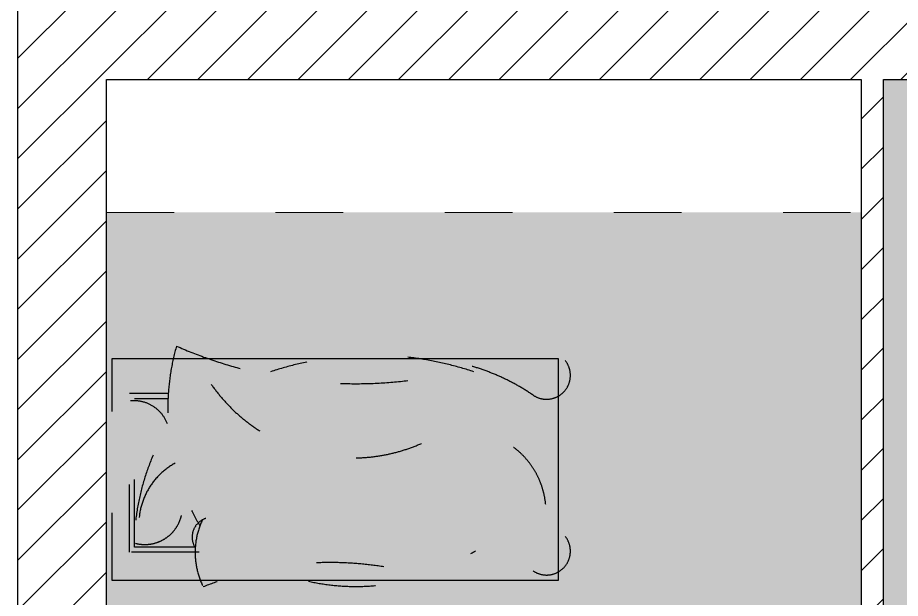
# Model space of a CAD drawing. Header units: millimetres. Extents: x 1680 to 166026, y 35966 to 91121.
# Drawn here: x 39245 to 43221, y 58881 to 61500 of the extents above; entities that cross this region are included whole.
import ezdxf

# ---------------------------------------------------------------- set-up
doc = ezdxf.new("R2010")
doc.units = ezdxf.units.MM
doc.linetypes.add('IMPORT-ACAD_ISO03W100', pattern=[762, 304.8, -457.2])
for name, color, linetype, lineweight in [('A-AREA-PATT', 32, 'Continuous', 18), ('A-DETL', 252, 'Continuous', 18), ('A-GENM', 13, 'Continuous', 18), ('A-WALL', 255, 'Continuous', 18), ('A-WALL-PATT', 111, 'Continuous', 50)]:
    doc.layers.add(name, color=color, linetype=linetype, lineweight=lineweight)
pattern_1 = [(45, (43209.95, 59171.05), (-113.137, 113.137), [])]

# ---------------------------------------------------------------- blocks, each defined once
blk = doc.blocks.new('Generic Models 5 - Generic Models 2-330546-mebel yerləşmə planı')
at = {"layer": 'A-GENM', "color": 253, "linetype": 'IMPORT-ACAD_ISO03W100'}
blk.add_line((-3565.3, 1450.2), (-165.3, 1450.2), dxfattribs=at)

msp = doc.modelspace()

# ---------------------------------------------------------------- hatches: boundary and pattern name
at = {"layer": 'A-AREA-PATT'}
for color, points in [(253, [(44604.6, 56321.2), (44604.6, 57321.2), (44654.6, 57321.2), (44654.6, 58121.2), (44604.6, 58121.2), (44604.6, 60221.2), (44714.6, 60221.2), (44714.6, 61021.2), (44604.6, 61021.2), (44604.6, 61421.2), (43704.6, 61421.2), (43704.6, 61221.2), (43144.6, 61221.2), (43144.6, 57521.2), (43094.6, 57521.2), (43094.6, 56621.2), (43144.6, 56621.2), (43144.6, 56321.2), (44501.6, 56321.2)]), (71, [(39644.6, 56421.2), (40645.2, 56421.8), (40644.7, 56423), (40644.6, 56423.2), (40645, 57020.3), (40646.3, 57021.2), (40646.7, 57021.2), (41843.7, 57020.9), (41844.6, 57019.7), (41844.6, 57019.2), (41844.4, 56422.3), (41843.1, 56421.3), (41844, 56421.2), (43044.6, 56421.2), (43044.6, 56621.2), (43094.6, 56621.2), (43094.6, 57521.2), (43044.6, 57521.2), (43044.6, 60621.2), (39644.6, 60621.2), (39644.6, 56765.2)])]:
    msp.add_hatch(color=color, dxfattribs=at).paths.add_polyline_path(points, flags=0)
at = {"layer": 'A-WALL-PATT', "lineweight": 18}
h = msp.add_hatch(dxfattribs=at)
h.set_pattern_fill('FP_1', color=256, style=0, pattern_type=2)
h.set_pattern_definition(pattern_1)
h.paths.add_polyline_path([(39644.6, 45181.2), (39644.6, 47931.2), (39244.6, 47931.2), (39244.6, 45181.2)], flags=0)
h.paths.add_polyline_path([(39244.6, 49531.2), (39644.6, 49531.2), (39644.6, 52411.2), (39244.6, 52411.2), (39244.6, 50032.2)], flags=0)
h.paths.add_polyline_path([(39244.6, 54011.2), (39644.6, 54011.2), (39644.6, 56891.2), (39244.6, 56891.2), (39244.6, 55418.6)], flags=0)
h.paths.add_polyline_path([(39244.6, 58491.2), (39644.6, 58491.2), (39644.6, 62821.2), (39244.6, 62821.2), (39244.6, 59009.5)], flags=0)
h.paths.add_polyline_path([(39644.6, 64421.2), (39644.6, 65581.2), (39244.6, 65581.2), (39244.6, 64421.2), (39612.9, 64421.2)], flags=0)
h = msp.add_hatch(dxfattribs=at)
h.set_pattern_fill('FP_1', color=256, style=0, pattern_type=2)
h.set_pattern_definition(pattern_1)
h.paths.add_polyline_path([(46504.6, 61221.2), (46504.6, 61621.2), (44604.6, 61621.2), (44604.6, 61221.2), (46464.2, 61221.2)], flags=0)
h.paths.add_polyline_path([(43144.6, 61221.2), (43704.6, 61221.2), (43704.6, 61621.2), (39644.6, 61621.2), (39644.6, 61221.2), (43044.6, 61221.2)], flags=0)
h = msp.add_hatch(dxfattribs=at)
h.set_pattern_fill('FP_1', color=256, style=0, pattern_type=2)
h.set_pattern_definition(pattern_1)
h.paths.add_polyline_path([(43044.6, 56321.2), (43144.6, 56321.2), (43144.6, 56621.2), (43044.6, 56621.2), (43044.6, 56421.2)], flags=0)
h.paths.add_polyline_path([(43044.6, 57521.2), (43144.6, 57521.2), (43144.6, 61221.2), (43044.6, 61221.2), (43044.6, 59009.5)], flags=0)

# ---------------------------------------------------------------- linework, layer by layer
at = {"layer": 'A-DETL', "color": 9, "lineweight": 25}
for p, q in [((39671.1, 59962.5), (41680.2, 59962.5)), ((41680.2, 59962.5), (41680.2, 58962.4)), ((41680.2, 58962.4), (39671.1, 58962.4))]:
    msp.add_line(p, q, dxfattribs=at)
at = {"layer": 'A-DETL', "color": 9, "linetype": 'IMPORT-ACAD_ISO03W100', "lineweight": 25}
for p, q in [((39671.1, 58962.4), (39671.1, 59962.5)), ((39748.3, 59089.9), (39748.3, 59806.1)), ((39748.3, 59806.1), (39921.1, 59806.1)), ((39771.2, 59112.8), (39771.2, 59783.2)), ((39771.2, 59783.2), (39921.1, 59783.2)), ((40044.8, 59112.8), (39771.2, 59112.8)), ((40062.1, 59089.9), (39748.3, 59089.9))]:
    msp.add_line(p, q, dxfattribs=at)
for centre, radius, start, end in [((40960, 59737.1), 1038.9, 164.26, 210.5853), ((40765.9, 61849.5), 2000.2, 246.2421, 278.3542), ((40841.8, 58534.2), 1443.3, 71.5127, 108.4873), ((41013.9, 58983.3), 984.5, 55.8226, 89.3999), ((41627.3, 59886.8), 107.6, 235.8226, 124.1774), ((40752.4, 60289.4), 774.8, 214.8804, 296.4031), ((39768.6, 59611), 161.4, 20.6789, 95.6331), ((41261.4, 59271.1), 363.6, 5.2059, 116.8761), ((40819.9, 59110.8), 1050.8, 156.6766, 181.1398), ((40103.7, 59215.8), 313, 118.5345, 175.0075), ((39817.5, 59293.9), 169.6, 255.6089, 347.0051), ((40119.4, 59157.6), 88.7, 107.5944, 212.568), ((40387.7, 59088.3), 343.7, 154.9218, 206.8054), ((41627.3, 59094.3), 107.6, 235.8226, 124.1774), ((40768.7, 59916), 980.9, 257.3734, 303.3274), ((40651.1, 57505.1), 1537.8, 80.8949, 111.765)]:
    msp.add_arc(centre, radius, start, end, dxfattribs=at)
at = {"layer": 'A-WALL', "lineweight": 30}
for p, q in [((39244.6, 62821.2), (39244.6, 58491.2)), ((39644.6, 61221.2), (43044.6, 61221.2)), ((39644.6, 58491.2), (39644.6, 61221.2)), ((43044.6, 61221.2), (43044.6, 57521.2)), ((43144.6, 61221.2), (43704.6, 61221.2)), ((43144.6, 57521.2), (43144.6, 61221.2))]:
    msp.add_line(p, q, dxfattribs=at)

# ---------------------------------------------------------------- block references
at = {"layer": 'A-GENM', "color": 253, "linetype": 'IMPORT-ACAD_ISO03W100'}
msp.add_blockref('Generic Models 5 - Generic Models 2-330546-mebel yerləşmə planı', (43209.9, 59171.1), dxfattribs=at)

doc.saveas('drawing.dxf')
